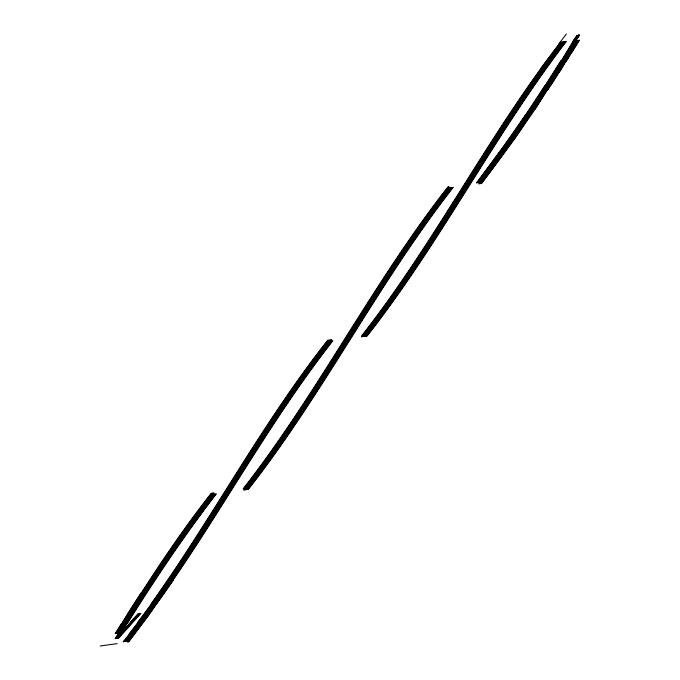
<?xml version="1.0" encoding="UTF-8"?>
<svg xmlns="http://www.w3.org/2000/svg" width="680" height="680" viewBox="0 0 680 680"><rect width="100%" height="100%" fill="white"/><g stroke="black" fill="none" stroke-linecap="round" stroke-linejoin="round"><path stroke-width="1.02" d="M575.263 37.842C545.309 87.405 514.785 136.935 478.754 182.623L478.754 182.623M575.518 38.284L575.875 37.706M576.121 38.148L576.479 37.578M576.733 38.012L577.09 37.442M577.346 37.885L579.215 34.901M579.683 34.986L574.456 43.325M118.26 633.658L115.124 638.648M115.736 638.512L140.071 598.476L162.375 564.612L188.283 527.459L214.047 492.898M116.348 638.384L125.29 623.322M117.564 638.112L125.239 625.056M118.175 637.985C145.869 587.682 180.2 540.285 214.659 494.096M121.303 632.995C150.076 584.953 181.806 538.492 215.798 493.935M576.776 35.428C547.358 86.156 515.516 136.017 479.323 182.537M577.388 35.3L567.902 51.238M577.991 35.164L568.514 51.102M578.604 35.037L568.692 51.654L567.477 51.918L561.799 60.894M574.524 44.021L563.269 63.52L554.251 77.63M575.348 42.704L576.665 40.63M575.96 42.577L577.235 40.553M575.135 43.894L565.598 60.673L554.854 77.503M576.572 42.441L577.804 40.477M575.739 43.758C569.356 52.964 565.531 63.342 559.121 72.505M577.175 42.313L578.374 40.401M576.351 43.63L570.766 52.505M577.788 42.177L578.977 40.273M576.963 43.495L567.154 59.891M579.59 40.137L577.983 42.695L574.039 43.987L568.038 53.524M577.567 43.358L571.982 52.241M115.149 633.615L121.558 623.424M115.753 633.479L120.496 625.94M116.365 633.352C123.845 619.369 132.549 605.888 141.338 592.467M122.17 623.288C149.923 578.68 178.755 534.718 211.191 493.298M121.108 625.812C149.413 580.346 178.661 535.432 211.769 493.212M116.977 633.216C146.999 585.2 178.177 537.837 212.908 493.06M117.581 633.088C147.594 585.081 178.763 537.744 213.477 492.983M118.193 632.952L139.689 599.071M125.851 624.928C152.864 579.581 183.345 536.112 215.228 494.02M127.721 622.795C155.482 578.62 184.467 535.168 216.376 493.858M567.656 52.462L534.336 105.655M567.426 53.652L568.267 52.326M567.231 54.808L562.615 62.092M569.364 52.233L568.523 53.558L567.018 54.306L555.212 73.712M568.115 54.213L553.648 77.758M569.551 52.768L569.967 52.105M570.154 52.64L570.579 51.969M571.795 51.706L565.446 62.569M560.923 60.63C534.659 102.221 509.142 144.245 478.185 182.699L478.167 182.716M560.524 62.075L545.462 85.587M561.196 61.022L561.527 60.495M560.796 62.475L561.136 61.948M561.399 62.347L561.74 61.821M562.012 62.22L562.351 61.684M565.667 59.747L563.626 62.951M565.938 60.146L566.27 59.619M566.542 60.018L566.882 59.491M562.768 62.662L553.044 77.885M563.023 63.087L563.371 62.534M565.19 62.143L555.688 77.843L552.662 78.48L539.257 99.016M554.939 74.936L555.322 74.341M558.9 72.02L555.458 77.376M554.829 74.307L544.722 89.93M140.565 598.502L176.672 544.535L213.511 494.258M552.874 78.948C529.788 114.588 506.787 150.263 480.496 183.677M553.486 78.82C530.383 114.478 507.365 150.169 481.066 183.6M554.09 78.693L533.774 111.129L513.553 140.361M554.693 78.566L547.833 89.939M555.296 78.447L550.995 85.093M142.545 592.221L176.944 541.203L212.339 493.136M544.85 85.714L514.573 131.571L477.037 182.861M550.392 85.212L534.998 109.31M543.923 91.145C524.399 123.173 502.86 154.02 479.918 183.753M546.635 90.185L512.252 142.196L481.635 183.523M538.56 98.523L528.224 114.742M531.938 106.122L508.75 140.599L477.606 182.775M532.006 109.896L509.898 142.596L479.349 183.829M525.24 115.311L502.35 148.104L476.467 182.937M168.138 580.941C222.369 501.109 269.008 416.151 328.797 340.136M173.417 580.031L149.413 614.134L128.418 641.597M151.326 603.585C212.594 517.471 262.157 423.47 327.658 340.289M152.507 603.381L131.971 630.836M510.612 140.87L478.779 183.915M540.719 68.553L560.575 42.27M540.821 69.122C478.014 156.392 427.933 252.221 361.352 336.88M147.22 615.017C212.951 526.524 263.491 427.72 331.729 340.944M148.971 614.737L129.43 640.951L128.061 641.733M143.097 619.973C210.452 530.145 261.732 429.394 331.177 341.003M137.641 622.506C206.133 531.845 257.644 429.488 328.227 340.212M138.796 622.319L123.131 641.835M142.638 620.602L137.181 627.971L128.919 636.913M134.428 628.906C205.071 536.333 257.873 431.587 329.936 339.983M136.739 628.558L125.995 641.427M135.43 630.309L127.143 641.265M558.637 44.174L566.355 34M558.756 44.684C487.058 137.453 434.333 243.253 361.87 335.529M561.153 42.185C488.971 136.476 435.276 243.338 361.921 336.796M561.731 42.1C489.549 136.391 435.854 243.253 362.491 336.719M562.3 42.015C490.127 136.306 436.424 243.176 363.069 336.634M562.879 41.93C490.705 136.23 437.002 243.091 363.638 336.558M563.457 41.845C491.283 136.144 437.58 243.015 364.216 336.473M564.034 41.761C491.861 136.068 438.158 242.93 364.786 336.396M564.604 41.675C492.439 135.983 438.727 242.845 365.355 336.311M565.182 41.59C493.017 135.906 439.305 242.769 365.933 336.234M565.76 41.505C493.595 135.821 439.892 242.692 366.503 336.149M566.338 41.42C494.173 135.737 440.462 242.607 367.081 336.073M129.132 633.921C203.014 541.034 255.603 433.202 329.366 340.059M132.591 633.42L126.573 641.351M128.341 636.998L124.848 641.597M448.706 187.909C373.626 284.027 318.954 394.051 243.737 490.067M449.276 187.833C374.204 283.951 319.532 393.975 244.315 489.983M449.854 187.748C374.782 283.866 320.118 393.899 244.885 489.906M450.423 187.671C375.351 283.789 320.688 393.813 245.454 489.829M451.002 187.587C375.929 283.704 321.266 393.737 246.032 489.744M451.571 187.501C376.507 283.628 321.835 393.661 246.602 489.668M452.14 187.425C377.085 283.551 322.413 393.575 247.172 489.583M452.719 187.34C377.663 283.475 322.991 393.499 247.75 489.506M453.288 187.263C378.241 283.399 323.561 393.423 248.319 489.421M123.7 641.759C158.177 600.806 187.187 555.237 215.874 509.975C252.084 451.971 288.473 393.933 330.505 339.906M124.279 641.673C159.069 600.346 188.292 554.319 217.243 508.64C253.173 451.052 289.349 393.465 331.075 339.822M125.426 641.512L130.381 634.304L136.603 628.057L172.355 578.553L199.121 538.016L275.561 418.089L302.863 378.556L331.644 339.745M127.508 641.461C203.209 546.439 257.329 436.5 332.291 340.884M128.078 641.376C203.779 546.371 257.907 436.441 332.843 340.825M128.996 641.52L127.712 642.183M447.942 186.915C372.784 282.872 318.087 392.785 243.117 488.869M448.511 186.83C373.363 282.795 318.656 392.708 243.686 488.792M449.089 186.754C373.94 282.71 319.234 392.632 244.264 488.716M214.089 494.173C179.239 540.354 145.681 588.208 116.951 638.248L139.816 613.462M138.805 613.462L115.966 638.29M139.298 613.471L134.215 619.149M140.352 613.428L118.073 638.188M140.879 613.402L118.6 638.163M130.857 621.766L138.304 613.471M131.385 621.741L116.493 638.265M133.662 619.769L122.341 632.34M134.19 619.744L134.742 619.123M573.01 41.123L578.425 35.122M122.868 632.315L117.546 638.214M100.181 646L117.189 643.637"/></g></svg>
